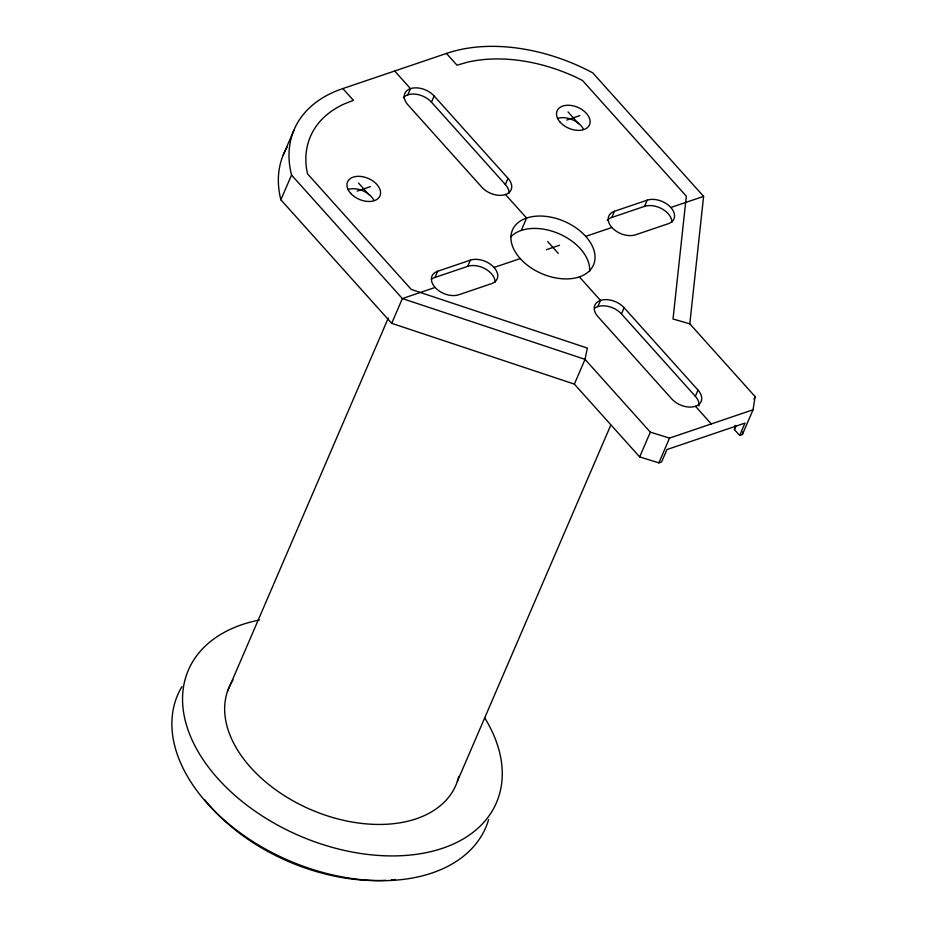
<?xml version="1.0" encoding="UTF-8"?>
<svg xmlns="http://www.w3.org/2000/svg" width="927" height="927" viewBox="0 0 927 927"><rect width="100%" height="100%" fill="white"/><g stroke="black" fill="none" stroke-linecap="round" stroke-linejoin="round"><path stroke-width="1.39" d="M739.676 435.458L742.388 434.531L753.048 409.78L755.123 396.617L689.804 323.824L703.593 196.385L592.77 72.862A149.989 96.814 23.3 0 0 447.046 53.245L342.26 88.783A149.989 96.814 23.3 0 0 291.53 175.041L280.869 199.792L391.704 323.326L574.369 384.114L639.676 456.918L658.877 462.863L661.6 461.936L666.93 449.56L745.007 423.071L739.676 435.458L734.404 429.572L735.065 425.366M742.388 434.531L742.805 431.901M283.222 155.029L293.882 130.267M407.822 94.844L410.487 88.656L394.647 70.997M509.074 193.129A17.648 11.391 23.3 0 0 505.354 184.519L431.472 102.167L434.137 95.979A17.648 11.391 23.3 0 0 410.487 88.656A17.648 11.391 23.3 0 0 407.95 104.867L481.831 187.219A17.648 11.391 23.3 0 0 505.482 194.543L526.594 218.065L521.264 230.441M227.474 691.426L388.286 318.042M391.704 323.326L402.364 298.564L435.099 287.463A17.648 11.391 23.3 0 0 458.761 294.774L491.495 283.674A17.648 11.391 23.3 0 0 494.045 267.463L520.232 258.587A44.114 28.47 23.3 0 0 592.202 267.393A44.114 28.47 23.3 0 0 546.49 216.454A44.114 28.47 23.3 0 0 520.232 258.587M431.947 278.992A17.648 11.391 23.3 0 1 434.983 277.44L437.648 271.252L470.383 260.151A17.648 11.391 23.3 0 1 494.045 267.463M434.983 277.44L467.718 266.339L470.383 260.151M505.354 184.519L508.019 178.332L434.137 95.979M607.243 220.452A17.648 11.391 23.3 0 1 611.785 217.463L614.45 211.275L647.197 200.174A17.648 11.391 23.3 0 1 670.847 207.497L703.593 196.385M597.811 306.605L600.476 300.418L579.363 276.883M611.785 217.463L644.532 206.362L647.197 200.174M574.369 384.114L585.03 359.363L587.359 348.077L411.287 289.467L307.521 173.824L306.455 168.297A132.318 85.411 23.3 0 1 344.323 103.917L353.396 100.336L342.839 88.575M698.97 405.899A17.648 11.391 23.3 0 0 695.343 396.281L621.461 313.929L624.126 307.741A17.648 11.391 23.3 0 0 600.476 300.418A17.648 11.391 23.3 0 0 597.927 316.617L671.82 398.969A17.648 11.391 23.3 0 0 695.47 406.293L711.299 423.94M457.335 781.415L610.696 425.308M639.676 456.918L650.337 432.156L585.03 359.363L402.364 298.564L291.53 175.041M658.877 462.863L669.549 438.1L753.048 409.78M695.343 396.281L698.008 390.082L624.126 307.741M734.404 429.572L736.003 425.864M753.999 399.224L755.123 396.617M357.208 191.124L370.313 186.675M566.768 120.046L579.862 115.597M546.432 249.699L559.526 245.249M585.713 236.373L611.913 227.486A17.648 11.391 23.3 0 0 635.563 234.809L668.309 223.697A17.648 11.391 23.3 0 0 670.847 207.497M689.804 323.824L673.025 319.015L686.316 196.176L582.562 80.533L575.528 77.022A132.318 85.411 23.3 0 0 466.768 62.376L456.999 65.191L446.443 53.43M650.337 432.156L669.549 438.1M568.031 111.935L578.587 123.708M547.695 241.599L558.251 253.361M358.482 183.025L369.039 194.786M280.869 199.792A149.989 96.814 23.3 0 1 287.115 147.219M403.268 97.833A17.648 11.391 23.3 0 1 431.472 102.167M467.718 266.339A17.648 11.391 23.3 0 1 485.69 269.097A17.648 11.391 23.3 0 1 495.099 282.26M594.775 308.158A17.648 11.391 23.3 0 1 621.461 313.929M698.008 390.082A17.648 11.391 23.3 0 1 695.47 406.293M510.742 236.93A44.114 28.47 23.3 0 1 559.34 233.894A44.114 28.47 23.3 0 1 589.607 271.541M508.019 178.332A17.648 11.391 23.3 0 1 505.482 194.543M347.88 189.514A17.648 11.391 23.3 0 1 373.813 200.035M435.099 287.463A17.648 11.391 23.3 0 1 437.648 271.252M557.428 118.436A17.648 11.391 23.3 0 1 583.361 128.957M644.532 206.362A17.648 11.391 23.3 0 1 662.492 209.131A17.648 11.391 23.3 0 1 671.901 222.283M611.913 227.486A17.648 11.391 23.3 0 1 614.45 211.275M458.738 776.467A123.511 79.722 23.3 0 1 311.298 809.827A123.511 79.722 23.3 0 1 233.036 679.92M484.624 717.73A167.694 108.239 23.3 0 1 418.784 853.976A167.694 108.239 23.3 0 1 203.824 760.708A167.694 108.239 23.3 0 1 259.433 620.012M488.599 819.688A167.694 108.239 23.3 0 1 288.274 860.302A167.694 108.239 23.3 0 1 181.924 686.617M395.481 879.526A158.865 102.538 23.3 0 1 391.287 879.943M385.597 880.337A158.865 102.538 23.3 0 1 204.682 799.7M350.661 193.349A17.648 11.391 23.3 0 0 379.456 196.872A17.648 11.391 23.3 0 0 361.171 176.489A17.648 11.391 23.3 0 0 350.661 193.349M560.221 122.26A17.648 11.391 23.3 0 0 589.004 125.794A17.648 11.391 23.3 0 0 570.719 105.411A17.648 11.391 23.3 0 0 560.221 122.26"/></g></svg>
